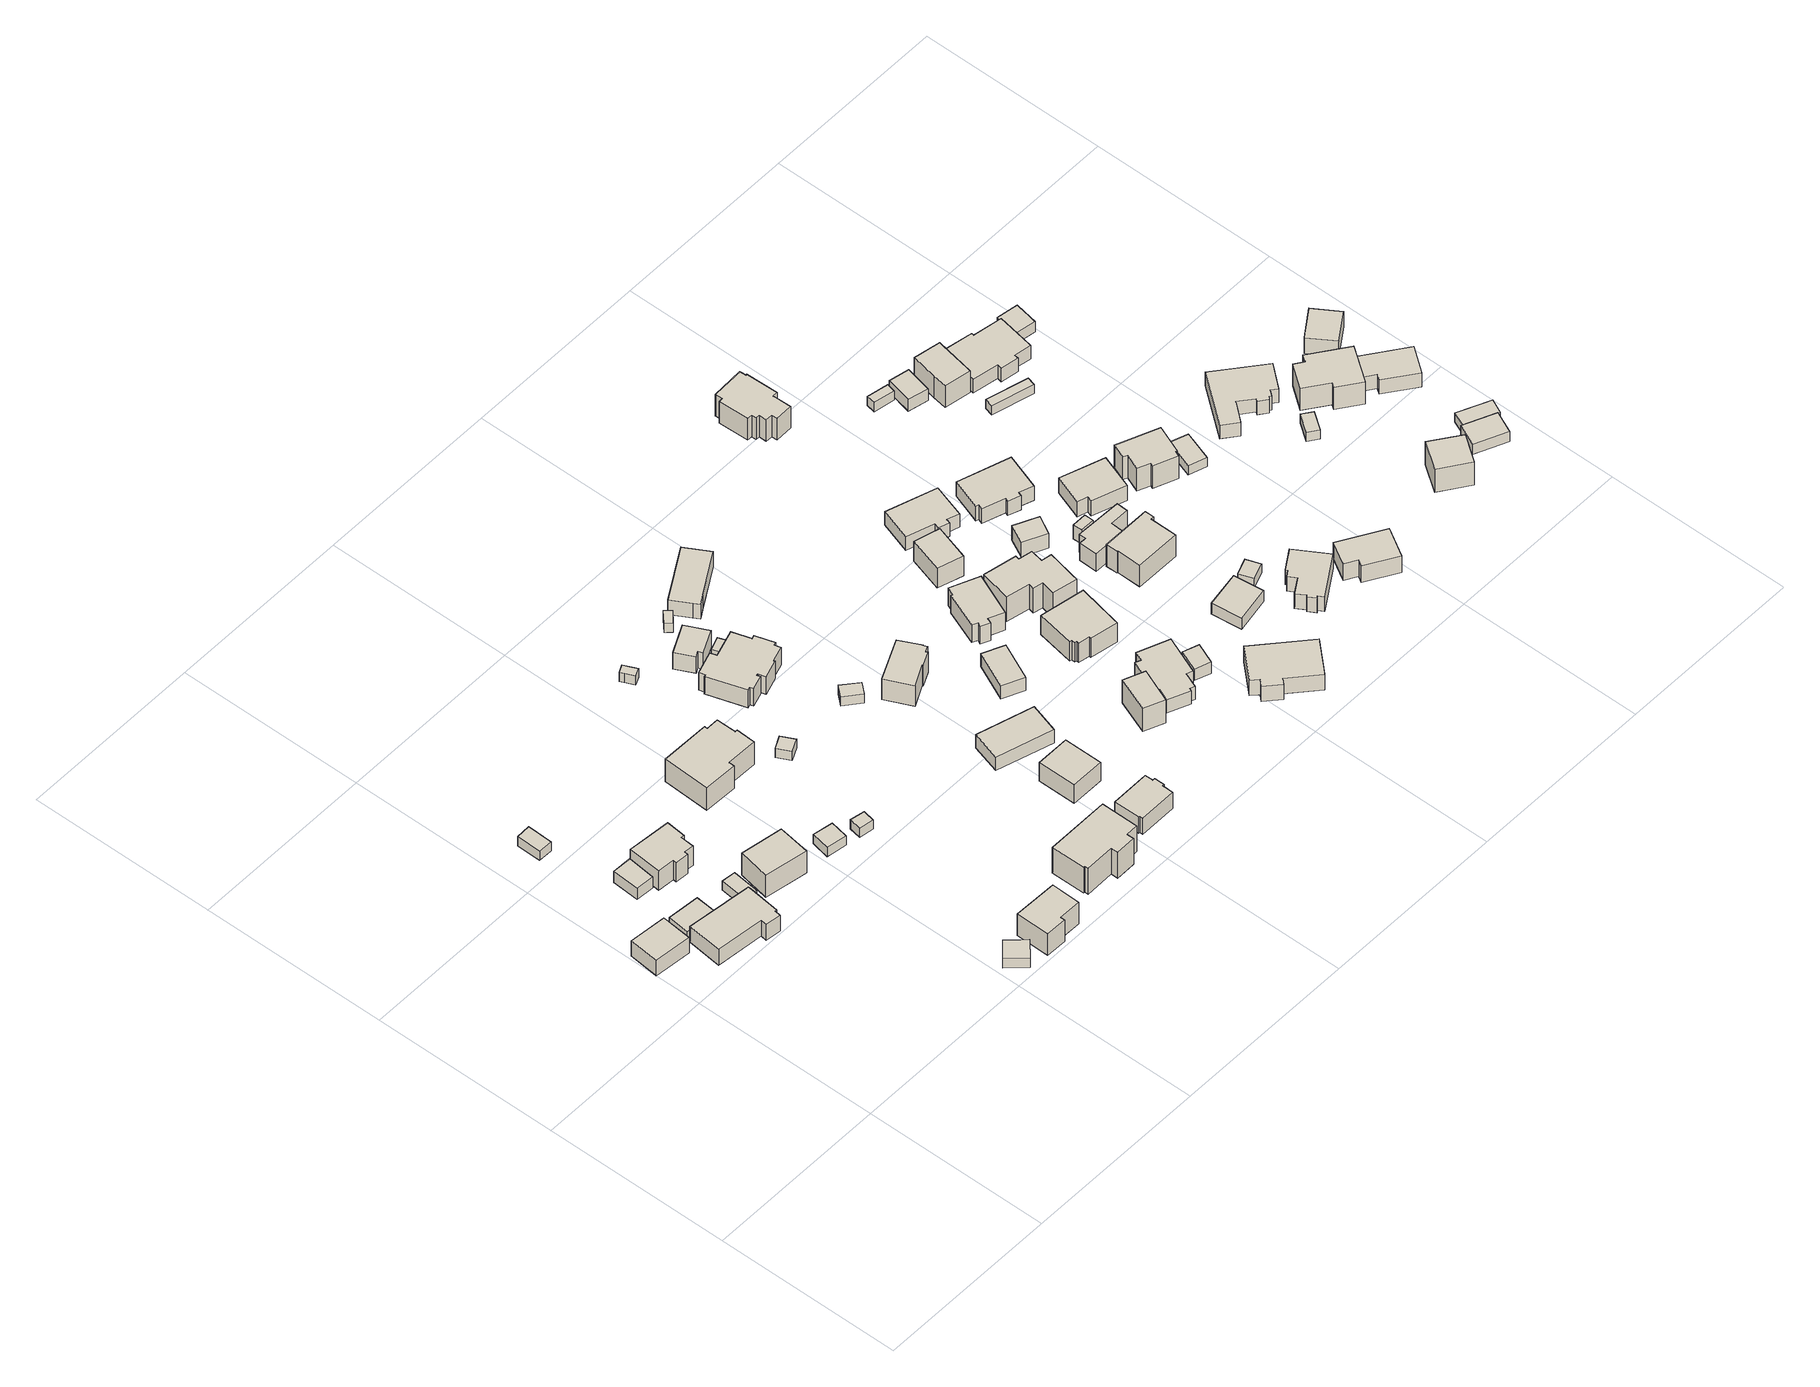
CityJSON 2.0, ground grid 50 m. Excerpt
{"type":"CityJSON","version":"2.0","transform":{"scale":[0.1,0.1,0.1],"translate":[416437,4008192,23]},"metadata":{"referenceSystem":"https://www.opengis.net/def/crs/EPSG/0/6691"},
"CityObjects":{
"building1":{"type":"Building","attributes":{"class":"3001","measuredHeight":5.7,"BuildingLandSlideRiskAttribute.description":"2","BuildingLandSlideRiskAttribute.areaType":"1","BuildingIDAttribute.prefecture":"08","BuildingIDAttribute.city":"08220"},"geometry":[{"type":"Solid","lod":"1","boundaries":[[[[0,1,2,3]],[[2,4,5,3]],[[1,6,4,2]],[[0,7,6,1]],[[3,5,7,0]],[[4,6,7,5]]]]}]},
"building2":{"type":"Building","attributes":{"class":"3003","BuildingLandSlideRiskAttribute.description":"2","BuildingLandSlideRiskAttribute.areaType":"1","BuildingIDAttribute.prefecture":"08","BuildingIDAttribute.city":"08220"},"geometry":[{"type":"Solid","lod":"1","boundaries":[[[[8,9,10,11]],[[10,12,13,11]],[[9,14,12,10]],[[8,15,14,9]],[[11,13,15,8]],[[12,14,15,13]]]]}]},
"building3":{"type":"Building","attributes":{"class":"3001","measuredHeight":8,"BuildingLandSlideRiskAttribute.description":"2","BuildingLandSlideRiskAttribute.areaType":"1","BuildingIDAttribute.prefecture":"08","BuildingIDAttribute.city":"08220"},"geometry":[{"type":"Solid","lod":"1","boundaries":[[[[16,17,18,19,20,21,22,23,24,25]],[[24,26,27,25]],[[23,28,26,24]],[[22,29,28,23]],[[21,30,29,22]],[[20,31,30,21]],[[19,32,31,20]],[[18,33,32,19]],[[17,34,33,18]],[[16,35,34,17]],[[25,27,35,16]],[[26,28,29,30,31,32,33,34,35,27]]]]}]},
"building4":{"type":"Building","attributes":{"class":"3001","measuredHeight":3.7,"BuildingLandSlideRiskAttribute.description":"2","BuildingLandSlideRiskAttribute.areaType":"1","BuildingIDAttribute.prefecture":"08","BuildingIDAttribute.city":"08220"},"geometry":[{"type":"Solid","lod":"1","boundaries":[[[[36,37,38,39]],[[38,40,41,39]],[[37,42,40,38]],[[36,43,42,37]],[[39,41,43,36]],[[40,42,43,41]]]]}]},
"building5":{"type":"Building","attributes":{"class":"3001","BuildingLandSlideRiskAttribute.description":"2","BuildingLandSlideRiskAttribute.areaType":"1","BuildingIDAttribute.prefecture":"08","BuildingIDAttribute.city":"08220"},"geometry":[{"type":"Solid","lod":"1","boundaries":[[[[44,45,46,47]],[[46,48,49,47]],[[45,50,48,46]],[[44,51,50,45]],[[47,49,51,44]],[[48,50,51,49]]]]}]},
"building6":{"type":"Building","attributes":{"class":"3003","BuildingLandSlideRiskAttribute.description":"2","BuildingLandSlideRiskAttribute.areaType":"1","BuildingIDAttribute.prefecture":"08","BuildingIDAttribute.city":"08220"},"geometry":[{"type":"Solid","lod":"1","boundaries":[[[[52,53,54,55,56,57]],[[56,58,59,57]],[[55,60,58,56]],[[54,61,60,55]],[[53,62,61,54]],[[52,63,62,53]],[[57,59,63,52]],[[58,60,61,62,63,59]]]]}]},
"building7":{"type":"Building","attributes":{"class":"3001","measuredHeight":7.3,"BuildingLandSlideRiskAttribute.description":"2","BuildingLandSlideRiskAttribute.areaType":"1","BuildingIDAttribute.prefecture":"08","BuildingIDAttribute.city":"08220"},"geometry":[{"type":"Solid","lod":"1","boundaries":[[[[64,65,66,67,68,69,70,71,72,73]],[[72,74,75,73]],[[71,76,74,72]],[[70,77,76,71]],[[69,78,77,70]],[[68,79,78,69]],[[67,80,79,68]],[[66,81,80,67]],[[65,82,81,66]],[[64,83,82,65]],[[73,75,83,64]],[[74,76,77,78,79,80,81,82,83,75]]]]}]},
"building8":{"type":"Building","attributes":{"class":"3001","measuredHeight":3.3,"BuildingLandSlideRiskAttribute.description":"2","BuildingLandSlideRiskAttribute.areaType":"1","BuildingIDAttribute.prefecture":"08","BuildingIDAttribute.city":"08220"},"geometry":[{"type":"Solid","lod":"1","boundaries":[[[[84,85,86,87]],[[86,88,89,87]],[[85,90,88,86]],[[84,91,90,85]],[[87,89,91,84]],[[88,90,91,89]]]]}]},
"building9":{"type":"Building","attributes":{"class":"3001","measuredHeight":8.1,"BuildingLandSlideRiskAttribute.description":"2","BuildingLandSlideRiskAttribute.areaType":"1","BuildingIDAttribute.prefecture":"08","BuildingIDAttribute.city":"08220"},"geometry":[{"type":"Solid","lod":"1","boundaries":[[[[92,93,94,95]],[[94,96,97,95]],[[93,98,96,94]],[[92,99,98,93]],[[95,97,99,92]],[[96,98,99,97]]]]}]},
"building10":{"type":"Building","attributes":{"class":"3001","measuredHeight":8,"BuildingLandSlideRiskAttribute.description":"2","BuildingLandSlideRiskAttribute.areaType":"1","BuildingIDAttribute.prefecture":"08","BuildingIDAttribute.city":"08220"},"geometry":[{"type":"Solid","lod":"1","boundaries":[[[[100,101,102,103,104,105]],[[104,106,107,105]],[[103,108,106,104]],[[102,109,108,103]],[[101,110,109,102]],[[100,111,110,101]],[[105,107,111,100]],[[106,108,109,110,111,107]]]]}]},
"building11":{"type":"Building","attributes":{"class":"3003","BuildingLandSlideRiskAttribute.description":"2","BuildingLandSlideRiskAttribute.areaType":"1","BuildingIDAttribute.prefecture":"08","BuildingIDAttribute.city":"08220"},"geometry":[{"type":"Solid","lod":"1","boundaries":[[[[112,113,114,115]],[[114,116,117,115]],[[113,118,116,114]],[[112,119,118,113]],[[115,117,119,112]],[[116,118,119,117]]]]}]},
"building12":{"type":"Building","attributes":{"class":"3001","BuildingLandSlideRiskAttribute.description":"2","BuildingLandSlideRiskAttribute.areaType":"1","BuildingIDAttribute.prefecture":"08","BuildingIDAttribute.city":"08220"},"geometry":[{"type":"Solid","lod":"1","boundaries":[[[[120,121,122,123]],[[122,124,125,123]],[[121,126,124,122]],[[120,127,126,121]],[[123,125,127,120]],[[124,126,127,125]]]]}]},
"building13":{"type":"Building","attributes":{"class":"3001","measuredHeight":8.7,"BuildingLandSlideRiskAttribute.description":"2","BuildingLandSlideRiskAttribute.areaType":"1","BuildingIDAttribute.prefecture":"08","BuildingIDAttribute.city":"08220"},"geometry":[{"type":"Solid","lod":"1","boundaries":[[[[128,129,130,131,132,133,134,135,136,137]],[[136,138,139,137]],[[135,140,138,136]],[[134,141,140,135]],[[133,142,141,134]],[[132,143,142,133]],[[131,144,143,132]],[[130,145,144,131]],[[129,146,145,130]],[[128,147,146,129]],[[137,139,147,128]],[[138,140,141,142,143,144,145,146,147,139]]]]}]},
"building14":{"type":"Building","attributes":{"class":"3001","measuredHeight":10,"BuildingLandSlideRiskAttribute.description":"2","BuildingLandSlideRiskAttribute.areaType":"1","BuildingIDAttribute.prefecture":"08","BuildingIDAttribute.city":"08220"},"geometry":[{"type":"Solid","lod":"1","boundaries":[[[[148,149,150,151,152,153,154,155,156,157]],[[156,158,159,157]],[[155,160,158,156]],[[154,161,160,155]],[[153,162,161,154]],[[152,163,162,153]],[[151,164,163,152]],[[150,165,164,151]],[[149,166,165,150]],[[148,167,166,149]],[[157,159,167,148]],[[158,160,161,162,163,164,165,166,167,159]]]]}]},
"building15":{"type":"Building","attributes":{"class":"3001","BuildingLandSlideRiskAttribute.description":"2","BuildingLandSlideRiskAttribute.areaType":"1","BuildingIDAttribute.prefecture":"08","BuildingIDAttribute.city":"08220"},"geometry":[{"type":"Solid","lod":"1","boundaries":[[[[168,169,170,171]],[[170,172,173,171]],[[169,174,172,170]],[[168,175,174,169]],[[171,173,175,168]],[[172,174,175,173]]]]}]},
"building16":{"type":"Building","attributes":{"class":"3001","BuildingLandSlideRiskAttribute.description":"2","BuildingLandSlideRiskAttribute.areaType":"1","BuildingIDAttribute.prefecture":"08","BuildingIDAttribute.city":"08220"},"geometry":[{"type":"Solid","lod":"1","boundaries":[[[[176,177,178,179,180,181]],[[180,182,183,181]],[[179,184,182,180]],[[178,185,184,179]],[[177,186,185,178]],[[176,187,186,177]],[[181,183,187,176]],[[182,184,185,186,187,183]]]]}]},
"building17":{"type":"Building","attributes":{"class":"3001","measuredHeight":8.6,"BuildingLandSlideRiskAttribute.description":"2","BuildingLandSlideRiskAttribute.areaType":"1","BuildingIDAttribute.prefecture":"08","BuildingIDAttribute.city":"08220"},"geometry":[{"type":"Solid","lod":"1","boundaries":[[[[188,189,190,191,192,193,194,195,196,197,198,199,200,201,202,203,204,205,206,207]],[[206,208,209,207]],[[205,210,208,206]],[[204,211,210,205]],[[203,212,211,204]],[[202,213,212,203]],[[201,214,213,202]],[[200,215,214,201]],[[199,216,215,200]],[[198,217,216,199]],[[197,218,217,198]],[[196,219,218,197]],[[195,220,219,196]],[[194,221,220,195]],[[193,222,221,194]],[[192,223,222,193]],[[191,224,223,192]],[[190,225,224,191]],[[189,226,225,190]],[[188,227,226,189]],[[207,209,227,188]],[[208,210,211,212,213,214,215,216,217,218,219,220,221,222,223,224,225,226,227,209]]]]}]},
"building18":{"type":"Building","attributes":{"class":"3001","measuredHeight":6.2,"BuildingLandSlideRiskAttribute.description":"2","BuildingLandSlideRiskAttribute.areaType":"1","BuildingIDAttribute.prefecture":"08","BuildingIDAttribute.city":"08220"},"geometry":[{"type":"Solid","lod":"1","boundaries":[[[[228,229,230,231,232,233]],[[232,234,235,233]],[[231,236,234,232]],[[230,237,236,231]],[[229,238,237,230]],[[228,239,238,229]],[[233,235,239,228]],[[234,236,237,238,239,235]]]]}]},
"building19":{"type":"Building","attributes":{"class":"3001","measuredHeight":6.3,"BuildingLandSlideRiskAttribute.description":"2","BuildingLandSlideRiskAttribute.areaType":"1","BuildingIDAttribute.prefecture":"08","BuildingIDAttribute.city":"08220"},"geometry":[{"type":"Solid","lod":"1","boundaries":[[[[240,241,242,243,244,245,246,247,248,249]],[[248,250,251,249]],[[247,252,250,248]],[[246,253,252,247]],[[245,254,253,246]],[[244,255,254,245]],[[243,256,255,244]],[[242,257,256,243]],[[241,258,257,242]],[[240,259,258,241]],[[249,251,259,240]],[[250,252,253,254,255,256,257,258,259,251]]]]}]},
"building20":{"type":"Building","attributes":{"class":"3001","measuredHeight":8.4,"BuildingLandSlideRiskAttribute.description":"2","BuildingLandSlideRiskAttribute.areaType":"1","BuildingIDAttribute.prefecture":"08","BuildingIDAttribute.city":"08220"},"geometry":[{"type":"Solid","lod":"1","boundaries":[[[[260,261,262,263]],[[262,264,265,263]],[[261,266,264,262]],[[260,267,266,261]],[[263,265,267,260]],[[264,266,267,265]]]]}]},
"building21":{"type":"Building","attributes":{"class":"3001","measuredHeight":3.4,"BuildingLandSlideRiskAttribute.description":"2","BuildingLandSlideRiskAttribute.areaType":"1","BuildingIDAttribute.prefecture":"08","BuildingIDAttribute.city":"08220"},"geometry":[{"type":"Solid","lod":"1","boundaries":[[[[268,269,270,271]],[[270,272,273,271]],[[269,274,272,270]],[[268,275,274,269]],[[271,273,275,268]],[[272,274,275,273]]]]}]},
"building22":{"type":"Building","attributes":{"class":"3001","BuildingLandSlideRiskAttribute.description":"2","BuildingLandSlideRiskAttribute.areaType":"1","BuildingIDAttribute.prefecture":"08","BuildingIDAttribute.city":"08220"},"geometry":[{"type":"Solid","lod":"1","boundaries":[[[[276,277,278,279]],[[278,280,281,279]],[[277,282,280,278]],[[276,283,282,277]],[[279,281,283,276]],[[280,282,283,281]]]]}]},
"building23":{"type":"Building","attributes":{"class":"3001","BuildingLandSlideRiskAttribute.description":"2","BuildingLandSlideRiskAttribute.areaType":"1","BuildingIDAttribute.prefecture":"08","BuildingIDAttribute.city":"08220"},"geometry":[{"type":"Solid","lod":"1","boundaries":[[[[284,285,286,287]],[[286,288,289,287]],[[285,290,288,286]],[[284,291,290,285]],[[287,289,291,284]],[[288,290,291,289]]]]}]},
"building24":{"type":"Building","attributes":{"class":"3001","measuredHeight":4.8,"BuildingLandSlideRiskAttribute.description":"2","BuildingLandSlideRiskAttribute.areaType":"1","BuildingIDAttribute.prefecture":"08","BuildingIDAttribute.city":"08220"},"geometry":[{"type":"Solid","lod":"1","boundaries":[[[[292,293,294,295]],[[294,296,297,295]],[[293,298,296,294]],[[292,299,298,293]],[[295,297,299,292]],[[296,298,299,297]]]]}]},
"building25":{"type":"Building","attributes":{"class":"3001","measuredHeight":7.5,"BuildingLandSlideRiskAttribute.description":"2","BuildingLandSlideRiskAttribute.areaType":"1","BuildingIDAttribute.prefecture":"08","BuildingIDAttribute.city":"08220"},"geometry":[{"type":"Solid","lod":"1","boundaries":[[[[300,301,302,303,304,305,306,307,308,309]],[[308,310,311,309]],[[307,312,310,308]],[[306,313,312,307]],[[305,314,313,306]],[[304,315,314,305]],[[303,316,315,304]],[[302,317,316,303]],[[301,318,317,302]],[[300,319,318,301]],[[309,311,319,300]],[[310,312,313,314,315,316,317,318,319,311]]]]}]},
"building26":{"type":"Building","attributes":{"class":"3001","measuredHeight":5.4,"BuildingLandSlideRiskAttribute.description":"2","BuildingLandSlideRiskAttribute.areaType":"1","BuildingIDAttribute.prefecture":"08","BuildingIDAttribute.city":"08220"},"geometry":[{"type":"Solid","lod":"1","boundaries":[[[[320,321,322,323,324,325]],[[324,326,327,325]],[[323,328,326,324]],[[322,329,328,323]],[[321,330,329,322]],[[320,331,330,321]],[[325,327,331,320]],[[326,328,329,330,331,327]]]]}]},
"building27":{"type":"Building","attributes":{"class":"3001","measuredHeight":4.5,"BuildingLandSlideRiskAttribute.description":"2","BuildingLandSlideRiskAttribute.areaType":"1","BuildingIDAttribute.prefecture":"08","BuildingIDAttribute.city":"08220"},"geometry":[{"type":"Solid","lod":"1","boundaries":[[[[332,333,334,335]],[[334,336,337,335]],[[333,338,336,334]],[[332,339,338,333]],[[335,337,339,332]],[[336,338,339,337]]]]}]},
"building28":{"type":"Building","attributes":{"class":"3001","measuredHeight":8.2,"BuildingLandSlideRiskAttribute.description":"2","BuildingLandSlideRiskAttribute.areaType":"1","BuildingIDAttribute.prefecture":"08","BuildingIDAttribute.city":"08220"},"geometry":[{"type":"Solid","lod":"1","boundaries":[[[[340,341,342,343]],[[342,344,345,343]],[[341,346,344,342]],[[340,347,346,341]],[[343,345,347,340]],[[344,346,347,345]]]]}]},
"building29":{"type":"Building","attributes":{"class":"3001","measuredHeight":6.3,"BuildingLandSlideRiskAttribute.description":"2","BuildingLandSlideRiskAttribute.areaType":"1","BuildingIDAttribute.prefecture":"08","BuildingIDAttribute.city":"08220"},"geometry":[{"type":"Solid","lod":"1","boundaries":[[[[348,349,350,351,352,353,354,355,356,357]],[[356,358,359,357]],[[355,360,358,356]],[[354,361,360,355]],[[353,362,361,354]],[[352,363,362,353]],[[351,364,363,352]],[[350,365,364,351]],[[349,366,365,350]],[[348,367,366,349]],[[357,359,367,348]],[[358,360,361,362,363,364,365,366,367,359]]]]}]},
"building30":{"type":"Building","attributes":{"class":"3001","measuredHeight":5.1,"BuildingLandSlideRiskAttribute.description":"2","BuildingLandSlideRiskAttribute.areaType":"1","BuildingIDAttribute.prefecture":"08","BuildingIDAttribute.city":"08220"},"geometry":[{"type":"Solid","lod":"1","boundaries":[[[[368,369,370,371,372,373,374,375,376,377,378,379]],[[378,380,381,379]],[[377,382,380,378]],[[376,383,382,377]],[[375,384,383,376]],[[374,385,384,375]],[[373,386,385,374]],[[372,387,386,373]],[[371,388,387,372]],[[370,389,388,371]],[[369,390,389,370]],[[368,391,390,369]],[[379,381,391,368]],[[380,382,383,384,385,386,387,388,389,390,391,381]]]]}]},
"building31":{"type":"Building","attributes":{"class":"3001","measuredHeight":7.6,"BuildingLandSlideRiskAttribute.description":"2","BuildingLandSlideRiskAttribute.areaType":"1","BuildingIDAttribute.prefecture":"08","BuildingIDAttribute.city":"08220"},"geometry":[{"type":"Solid","lod":"1","boundaries":[[[[392,393,394,395,396,397,398,399,400,401]],[[400,402,403,401]],[[399,404,402,400]],[[398,405,404,399]],[[397,406,405,398]],[[396,407,406,397]],[[395,408,407,396]],[[394,409,408,395]],[[393,410,409,394]],[[392,411,410,393]],[[401,403,411,392]],[[402,404,405,406,407,408,409,410,411,403]]]]}]},
"building32":{"type":"Building","attributes":{"class":"3001","measuredHeight":3.9,"BuildingLandSlideRiskAttribute.description":"2","BuildingLandSlideRiskAttribute.areaType":"1","BuildingIDAttribute.prefecture":"08","BuildingIDAttribute.city":"08220"},"geometry":[{"type":"Solid","lod":"1","boundaries":[[[[412,413,414,415]],[[414,416,417,415]],[[413,418,416,414]],[[412,419,418,413]],[[415,417,419,412]],[[416,418,419,417]]]]}]},
"building33":{"type":"Building","attributes":{"class":"3001","measuredHeight":7.3,"BuildingLandSlideRiskAttribute.description":"2","BuildingLandSlideRiskAttribute.areaType":"1","BuildingIDAttribute.prefecture":"08","BuildingIDAttribute.city":"08220"},"geometry":[{"type":"Solid","lod":"1","boundaries":[[[[420,421,422,423]],[[422,424,425,423]],[[421,426,424,422]],[[420,427,426,421]],[[423,425,427,420]],[[424,426,427,425]]]]}]},
"building34":{"type":"Building","attributes":{"class":"3001","measuredHeight":8.9,"BuildingLandSlideRiskAttribute.description":"2","BuildingLandSlideRiskAttribute.areaType":"1","BuildingIDAttribute.prefecture":"08","BuildingIDAttribute.city":"08220"},"geometry":[{"type":"Solid","lod":"1","boundaries":[[[[428,429,430,431,432,433,434,435,436,437,438,439]],[[438,440,441,439]],[[437,442,440,438]],[[436,443,442,437]],[[435,444,443,436]],[[434,445,444,435]],[[433,446,445,434]],[[432,447,446,433]],[[431,448,447,432]],[[430,449,448,431]],[[429,450,449,430]],[[428,451,450,429]],[[439,441,451,428]],[[440,442,443,444,445,446,447,448,449,450,451,441]]]]}]},
"building35":{"type":"Building","attributes":{"class":"3001","measuredHeight":6.3,"BuildingLandSlideRiskAttribute.description":"2","BuildingLandSlideRiskAttribute.areaType":"1","BuildingIDAttribute.prefecture":"08","BuildingIDAttribute.city":"08220"},"geometry":[{"type":"Solid","lod":"1","boundaries":[[[[452,453,454,455,456,457,458,459]],[[458,460,461,459]],[[457,462,460,458]],[[456,463,462,457]],[[455,464,463,456]],[[454,465,464,455]],[[453,466,465,454]],[[452,467,466,453]],[[459,461,467,452]],[[460,462,463,464,465,466,467,461]]]]}]},
"building36":{"type":"Building","attributes":{"class":"3001","measuredHeight":5.6,"BuildingLandSlideRiskAttribute.description":"2","BuildingLandSlideRiskAttribute.areaType":"1","BuildingIDAttribute.prefecture":"08","BuildingIDAttribute.city":"08220"},"geometry":[{"type":"Solid","lod":"1","boundaries":[[[[468,469,470,471,472,473,474,475]],[[474,476,477,475]],[[473,478,476,474]],[[472,479,478,473]],[[471,480,479,472]],[[470,481,480,471]],[[469,482,481,470]],[[468,483,482,469]],[[475,477,483,468]],[[476,478,479,480,481,482,483,477]]]]}]},
"building37":{"type":"Building","attributes":{"class":"3001","measuredHeight":6.9,"BuildingLandSlideRiskAttribute.description":"2","BuildingLandSlideRiskAttribute.areaType":"1","BuildingIDAttribute.prefecture":"08","BuildingIDAttribute.city":"08220"},"geometry":[{"type":"Solid","lod":"1","boundaries":[[[[484,485,486,487]],[[486,488,489,487]],[[485,490,488,486]],[[484,491,490,485]],[[487,489,491,484]],[[488,490,491,489]]]]}]},
"building38":{"type":"Building","attributes":{"class":"3001","measuredHeight":4.3,"BuildingLandSlideRiskAttribute.description":"2","BuildingLandSlideRiskAttribute.areaType":"1","BuildingIDAttribute.prefecture":"08","BuildingIDAttribute.city":"08220"},"geometry":[{"type":"Solid","lod":"1","boundaries":[[[[492,493,494,495]],[[494,496,497,495]],[[493,498,496,494]],[[492,499,498,493]],[[495,497,499,492]],[[496,498,499,497]]]]}]},
"building39":{"type":"Building","attributes":{"class":"3001","measuredHeight":8,"BuildingLandSlideRiskAttribute.description":"2","BuildingLandSlideRiskAttribute.areaType":"1","BuildingIDAttribute.prefecture":"08","BuildingIDAttribute.city":"08220"},"geometry":[{"type":"Solid","lod":"1","boundaries":[[[[500,501,502,503,504,505,506,507,508,509,510,511,512,513,514,515]],[[514,516,517,515]],[[513,518,516,514]],[[512,519,518,513]],[[511,520,519,512]],[[510,521,520,511]],[[509,522,521,510]],[[508,523,522,509]],[[507,524,523,508]],[[506,525,524,507]],[[505,526,525,506]],[[504,527,526,505]],[[503,528,527,504]],[[502,529,528,503]],[[501,530,529,502]],[[500,531,530,501]],[[515,517,531,500]],[[516,518,519,520,521,522,523,524,525,526,527,528,529,530,531,517]]]]}]},
"building40":{"type":"Building","attributes":{"class":"3001","measuredHeight":8.2,"BuildingLandSlideRiskAttribute.description":"2","BuildingLandSlideRiskAttribute.areaType":"1","BuildingIDAttribute.prefecture":"08","BuildingIDAttribute.city":"08220"},"geometry":[{"type":"Solid","lod":"1","boundaries":[[[[532,533,534,535,536,537,538,539]],[[538,540,541,539]],[[537,542,540,538]],[[536,543,542,537]],[[535,544,543,536]],[[534,545,544,535]],[[533,546,545,534]],[[532,547,546,533]],[[539,541,547,532]],[[540,542,543,544,545,546,547,541]]]]}]},
"building41":{"type":"Building","attributes":{"class":"3001","measuredHeight":4.9,"BuildingLandSlideRiskAttribute.description":"2","BuildingLandSlideRiskAttribute.areaType":"1","BuildingIDAttribute.prefecture":"08","BuildingIDAttribute.city":"08220"},"geometry":[{"type":"Solid","lod":"1","boundaries":[[[[548,549,550,551]],[[550,552,553,551]],[[549,554,552,550]],[[548,555,554,549]],[[551,553,555,548]],[[552,554,555,553]]]]}]},
"building42":{"type":"Building","attributes":{"class":"3001","measuredHeight":6.7,"BuildingLandSlideRiskAttribute.description":"2","BuildingLandSlideRiskAttribute.areaType":"1","BuildingIDAttribute.prefecture":"08","BuildingIDAttribute.city":"08220"},"geometry":[{"type":"Solid","lod":"1","boundaries":[[[[556,557,558,559,560,561,562,563]],[[562,564,565,563]],[[561,566,564,562]],[[560,567,566,561]],[[559,568,567,560]],[[558,569,568,559]],[[557,570,569,558]],[[556,571,570,557]],[[563,565,571,556]],[[564,566,567,568,569,570,571,565]]]]}]},
"building43":{"type":"Building","attributes":{"class":"3001","measuredHeight":6,"BuildingLandSlideRiskAttribute.description":"2","BuildingLandSlideRiskAttribute.areaType":"1","BuildingIDAttribute.prefecture":"08","BuildingIDAttribute.city":"08220"},"geometry":[{"type":"Solid","lod":"1","boundaries":[[[[572,573,574,575,576,577,578,579,580,581]],[[580,582,583,581]],[[579,584,582,580]],[[578,585,584,579]],[[577,586,585,578]],[[576,587,586,577]],[[575,588,587,576]],[[574,589,588,575]],[[573,590,589,574]],[[572,591,590,573]],[[581,583,591,572]],[[582,584,585,586,587,588,589,590,591,583]]]]}]},
"building44":{"type":"Building","attributes":{"class":"3001","BuildingLandSlideRiskAttribute.description":"2","BuildingLandSlideRiskAttribute.areaType":"1","BuildingIDAttribute.prefecture":"08","BuildingIDAttribute.city":"08220"},"geometry":[{"type":"Solid","lod":"1","boundaries":[[[[592,593,594,595]],[[594,596,597,595]],[[593,598,596,594]],[[592,599,598,593]],[[595,597,599,592]],[[596,598,599,597]]]]}]},
"building45":{"type":"Building","attributes":{"class":"3001","measuredHeight":5.8,"BuildingLandSlideRiskAttribute.description":"2","BuildingLandSlideRiskAttribute.areaType":"1","BuildingIDAttribute.prefecture":"08","BuildingIDAttribute.city":"08220"},"geometry":[{"type":"Solid","lod":"1","boundaries":[[[[600,601,602,603,604,605,606,607,608,609,610,611]],[[610,612,613,611]],[[609,614,612,610]],[[608,615,614,609]],[[607,616,615,608]],[[606,617,616,607]],[[605,618,617,606]],[[604,619,618,605]],[[603,620,619,604]],[[602,621,620,603]],[[601,622,621,602]],[[600,623,622,601]],[[611,613,623,600]],[[612,614,615,616,617,618,619,620,621,622,623,613]]]]}]},
"building46":{"type":"Building","attributes":{"class":"3001","measuredHeight":5.9,"BuildingLandSlideRiskAttribute.description":"2","BuildingLandSlideRiskAttribute.areaType":"1","BuildingIDAttribute.prefecture":"08","BuildingIDAttribute.city":"08220"},"geometry":[{"type":"Solid","lod":"1","boundaries":[[[[624,625,626,627,628,629]],[[628,630,631,629]],[[627,632,630,628]],[[626,633,632,627]],[[625,634,633,626]],[[624,635,634,625]],[[629,631,635,624]],[[630,632,633,634,635,631]]]]}]},
"building47":{"type":"Building","attributes":{"class":"3003","BuildingLandSlideRiskAttribute.description":"2","BuildingLandSlideRiskAttribute.areaType":"1","BuildingIDAttribute.prefecture":"08","BuildingIDAttribute.city":"08220"},"geometry":[{"type":"Solid","lod":"1","boundaries":[[[[636,637,638,639]],[[638,640,641,639]],[[637,642,640,638]],[[636,643,642,637]],[[639,641,643,636]],[[640,642,643,641]]]]}]},
"building48":{"type":"Building","attributes":{"class":"3001","measuredHeight":4,"BuildingLandSlideRiskAttribute.description":"2","BuildingLandSlideRiskAttribute.areaType":"1","BuildingIDAttribute.prefecture":"08","BuildingIDAttribute.city":"08220"},"geometry":[{"type":"Solid","lod":"1","boundaries":[[[[644,645,646,647]],[[646,648,649,647]],[[645,650,648,646]],[[644,651,650,645]],[[647,649,651,644]],[[648,650,651,649]]]]}]},
"building49":{"type":"Building","attributes":{"class":"3001","measuredHeight":8.9,"BuildingLandSlideRiskAttribute.description":"2","BuildingLandSlideRiskAttribute.areaType":"1","BuildingIDAttribute.prefecture":"08","BuildingIDAttribute.city":"08220"},"geometry":[{"type":"Solid","lod":"1","boundaries":[[[[652,653,654,655,656,657]],[[656,658,659,657]],[[655,660,658,656]],[[654,661,660,655]],[[653,662,661,654]],[[652,663,662,653]],[[657,659,663,652]],[[658,660,661,662,663,659]]]]}]},
"building50":{"type":"Building","attributes":{"class":"3001","measuredHeight":8.6,"BuildingLandSlideRiskAttribute.description":"2","BuildingLandSlideRiskAttribute.areaType":"1","BuildingIDAttribute.prefecture":"08","BuildingIDAttribute.city":"08220"},"geometry":[{"type":"Solid","lod":"1","boundaries":[[[[664,665,666,667,668,669,670,671,672,673]],[[672,674,675,673]],[[671,676,674,672]],[[670,677,676,671]],[[669,678,677,670]],[[668,679,678,669]],[[667,680,679,668]],[[666,681,680,667]],[[665,682,681,666]],[[664,683,682,665]],[[673,675,683,664]],[[674,676,677,678,679,680,681,682,683,675]]]]}]},
"building51":{"type":"Building","attributes":{"class":"3001","measuredHeight":7.8,"BuildingLandSlideRiskAttribute.description":"2","BuildingLandSlideRiskAttribute.areaType":"1","BuildingIDAttribute.prefecture":"08","BuildingIDAttribute.city":"08220"},"geometry":[{"type":"Solid","lod":"1","boundaries":[[[[684,685,686,687,688,689]],[[688,690,691,689]],[[687,692,690,688]],[[686,693,692,687]],[[685,694,693,686]],[[684,695,694,685]],[[689,691,695,684]],[[690,692,693,694,695,691]]]]}]},
"building52":{"type":"Building","attributes":{"class":"3003","BuildingLandSlideRiskAttribute.description":"2","BuildingLandSlideRiskAttribute.areaType":"1","BuildingIDAttribute.prefecture":"08","BuildingIDAttribute.city":"08220"},"geometry":[{"type":"Solid","lod":"1","boundaries":[[[[696,697,698,699]],[[698,700,701,699]],[[697,702,700,698]],[[696,703,702,697]],[[699,701,703,696]],[[700,702,703,701]]]]}]},
"building53":{"type":"Building","attributes":{"class":"3003","BuildingLandSlideRiskAttribute.description":"2","BuildingLandSlideRiskAttribute.areaType":"1","BuildingIDAttribute.prefecture":"08","BuildingIDAttribute.city":"08220"},"geometry":[{"type":"Solid","lod":"1","boundaries":[[[[704,705,706,707]],[[706,708,709,707]],[[705,710,708,706]],[[704,711,710,705]],[[707,709,711,704]],[[708,710,711,709]]]]}]},
"building54":{"type":"Building","attributes":{"class":"3001","measuredHeight":5.4,"BuildingLandSlideRiskAttribute.description":"2","BuildingLandSlideRiskAttribute.areaType":"1","BuildingIDAttribute.prefecture":"08","BuildingIDAttribute.city":"08220"},"geometry":[{"type":"Solid","lod":"1","boundaries":[[[[712,713,714,715,716,717,718,719,720,721,722,723]],[[722,724,725,723]],[[721,726,724,722]],[[720,727,726,721]],[[719,728,727,720]],[[718,729,728,719]],[[717,730,729,718]],[[716,731,730,717]],[[715,732,731,716]],[[714,733,732,715]],[[713,734,733,714]],[[712,735,734,713]],[[723,725,735,712]],[[724,726,727,728,729,730,731,732,733,734,735,725]]]]}]},
"building55":{"type":"Building","attributes":{"class":"3001","measuredHeight":4,"BuildingLandSlideRiskAttribute.description":"2","BuildingLandSlideRiskAttribute.areaType":"1","BuildingIDAttribute.prefecture":"08","BuildingIDAttribute.city":"08220"},"geometry":[{"type":"Solid","lod":"1","boundaries":[[[[736,737,738,739,740,741]],[[740,742,743,741]],[[739,744,742,740]],[[738,745,744,739]],[[737,746,745,738]],[[736,747,746,737]],[[741,743,747,736]],[[742,744,745,746,747,743]]]]}]},
"building56":{"type":"Building","attributes":{"class":"3001","BuildingLandSlideRiskAttribute.description":"2","BuildingLandSlideRiskAttribute.areaType":"1","BuildingIDAttribute.prefecture":"08","BuildingIDAttribute.city":"08220"},"geometry":[{"type":"Solid","lod":"1","boundaries":[[[[748,749,750,751]],[[750,752,753,751]],[[749,754,752,750]],[[748,755,754,749]],[[751,753,755,748]],[[752,754,755,753]]]]}]},
"building57":{"type":"Building","attributes":{"class":"3001","measuredHeight":8.4,"BuildingLandSlideRiskAttribute.description":"2","BuildingLandSlideRiskAttribute.areaType":"1","BuildingIDAttribute.prefecture":"08","BuildingIDAttribute.city":"08220"},"geometry":[{"type":"Solid","lod":"1","boundaries":[[[[756,757,758,759]],[[758,760,761,759]],[[757,762,760,758]],[[756,763,762,757]],[[759,761,763,756]],[[760,762,763,761]]]]}]},
"building58":{"type":"Building","attributes":{"class":"3001","measuredHeight":5.4,"BuildingLandSlideRiskAttribute.description":"2","BuildingLandSlideRiskAttribute.areaType":"1","BuildingIDAttribute.prefecture":"08","BuildingIDAttribute.city":"08220"},"geometry":[{"type":"Solid","lod":"1","boundaries":[[[[764,765,766,767,768,769,770,771,772,773,774,775]],[[774,776,777,775]],[[773,778,776,774]],[[772,779,778,773]],[[771,780,779,772]],[[770,781,780,771]],[[769,782,781,770]],[[768,783,782,769]],[[767,784,783,768]],[[766,785,784,767]],[[765,786,785,766]],[[764,787,786,765]],[[775,777,787,764]],[[776,778,779,780,781,782,783,784,785,786,787,777]]]]}]},
"building59":{"type":"Building","attributes":{"class":"3001","measuredHeight":8.7,"BuildingLandSlideRiskAttribute.description":"2","BuildingLandSlideRiskAttribute.areaType":"1","BuildingIDAttribute.prefecture":"08","BuildingIDAttribute.city":"08220"},"geometry":[{"type":"Solid","lod":"1","boundaries":[[[[788,789,790,791,792,793,794,795]],[[794,796,797,795]],[[793,798,796,794]],[[792,799,798,793]],[[791,800,799,792]],[[790,801,800,791]],[[789,802,801,790]],[[788,803,802,789]],[[795,797,803,788]],[[796,798,799,800,801,802,803,797]]]]}]},
"building60":{"type":"Building","attributes":{"class":"3001","measuredHeight":3.5,"BuildingLandSlideRiskAttribute.description":"2","BuildingLandSlideRiskAttribute.areaType":"1","BuildingIDAttribute.prefecture":"08","BuildingIDAttribute.city":"08220"},"geometry":[{"type":"Solid","lod":"1","boundaries":[[[[804,805,806,807]],[[806,808,809,807]],[[805,810,808,806]],[[804,811,810,805]],[[807,809,811,804]],[[808,810,811,809]]]]}]},
"building61":{"type":"Building","attributes":{"class":"3003","BuildingLandSlideRiskAttribute.description":"2","BuildingLandSlideRiskAttribute.areaType":"1","BuildingIDAttribute.prefecture":"08","BuildingIDAttribute.city":"08220"},"geometry":[{"type":"Solid","lod":"1","boundaries":[[[[812,813,814,815]],[[814,816,817,815]],[[813,818,816,814]],[[812,819,818,813]],[[815,817,819,812]],[[816,818,819,817]]]]}]},
"building62":{"type":"Building","attributes":{"class":"3001","measuredHeight":5.3,"BuildingLandSlideRiskAttribute.description":"2","BuildingLandSlideRiskAttribute.areaType":"1","BuildingIDAttribute.prefecture":"08","BuildingIDAttribute.city":"08220"},"geometry":[{"type":"Solid","lod":"1","boundaries":[[[[820,821,822,823,824,825]],[[824,826,827,825]],[[823,828,826,824]],[[822,829,828,823]],[[821,830,829,822]],[[820,831,830,821]],[[825,827,831,820]],[[826,828,829,830,831,827]]]]}]},
"building63":{"type":"Building","attributes":{"class":"3001","measuredHeight":5.8,"BuildingLandSlideRiskAttribute.description":"2","BuildingLandSlideRiskAttribute.areaType":"1","BuildingIDAttribute.prefecture":"08","BuildingIDAttribute.city":"08220"},"geometry":[{"type":"Solid","lod":"1","boundaries":[[[[832,833,834,835]],[[834,836,837,835]],[[833,838,836,834]],[[832,839,838,833]],[[835,837,839,832]],[[836,838,839,837]]]]}]}
},
"vertices":[
[99,614,5],[0,624,5],[8,705,5],[107,695,5],[8,705,55],[107,695,55],[0,624,55],[99,614,55],
[206,629,9],[120,638,9],[126,696,9],[211,688,9],[126,696,39],[211,688,39],[120,638,39],[206,629,39],
[295,611,8],[294,604,8],[284,519,8],[279,519,8],[277,503,8],[236,508,8],[238,525,8],[111,539,8],[122,632,8],[277,613,8],[122,632,60],[277,613,60],[111,539,60],[238,525,60],[236,508,60],[277,503,60],[279,519,60],[284,519,60],[294,604,60],[295,611,60],
[188,797,11],[139,801,11],[144,874,11],[196,871,11],[144,874,47],[196,871,47],[139,801,47],[188,797,47],
[91,1044,4],[92,1109,4],[131,1110,4],[129,1043,4],[131,1110,34],[129,1043,34],[92,1109,34],[91,1044,34],
[313,602,10],[294,604,10],[295,611,10],[277,613,10],[284,678,10],[321,674,10],[284,678,40],[321,674,40],[277,613,40],[295,611,40],[294,604,40],[313,602,40],
[308,810,11],[300,811,11],[297,774,11],[272,777,11],[271,767,11],[235,770,11],[236,779,11],[191,783,11],[199,873,11],[313,862,11],[199,873,74],[313,862,74],[191,783,74],[236,779,74],[235,770,74],[271,767,74],[272,777,74],[297,774,74],[300,811,74],[308,810,74],
[550,10,16],[510,55,16],[552,92,16],[592,47,16],[552,92,47],[592,47,47],[510,55,47],[550,10,47],
[446,572,8],[332,592,8],[347,676,8],[459,657,8],[347,676,80],[459,657,80],[332,592,80],[446,572,80],
[716,12,20],[656,13,20],[656,1,20],[600,2,20],[601,92,20],[718,89,20],[601,92,91],[718,89,91],[600,2,91],[656,1,91],[656,13,91],[716,12,91],
[564,558,10],[510,568,10],[520,617,10],[573,607,10],[520,617,40],[573,607,40],[510,568,40],[564,558,40],
[636,542,14],[598,549,14],[604,581,14],[642,574,14],[604,581,44],[642,574,44],[598,549,44],[636,542,44],
[570,969,18],[603,969,18],[603,916,18],[609,916,18],[607,864,18],[525,866,18],[524,851,18],[435,854,18],[440,979,18],[570,977,18],[440,979,92],[570,977,92],[435,854,92],[524,851,92],[525,866,92],[607,864,92],[609,916,92],[603,916,92],[603,969,92],[570,969,92],
[926,53,24],[926,34,24],[872,33,24],[872,52,24],[793,51,24],[793,61,24],[789,61,24],[789,152,24],[959,153,24],[959,53,24],[959,153,109],[959,53,109],[789,152,109],[789,61,109],[793,61,109],[793,51,109],[872,52,109],[872,33,109],[926,34,109],[926,53,109],
[667,805,23],[649,840,23],[683,857,23],[701,822,23],[683,857,53],[701,822,53],[649,840,53],[667,805,53],
[625,1217,33],[604,1207,33],[593,1231,33],[588,1242,33],[609,1252,33],[618,1231,33],[609,1252,63],[618,1231,63],[588,1242,63],[593,1231,63],[604,1207,63],[625,1217,63],
[840,1067,42],[856,1017,42],[848,1015,42],[853,998,42],[813,985,42],[814,982,42],[765,966,42],[759,986,42],[755,985,42],[758,976,42],[721,964,42],[718,973,42],[709,970,42],[677,1070,42],[682,1071,42],[677,1087,42],[737,1107,42],[743,1090,42],[815,1113,42],[831,1064,42],[815,1113,100],[831,1064,100],[743,1090,100],[737,1107,100],[677,1087,100],[682,1071,100],[677,1070,100],[709,970,100],[718,973,100],[721,964,100],[758,976,100],[755,985,100],[759,986,100],[765,966,100],[814,982,100],[813,985,100],[853,998,100],[848,1015,100],[856,1017,100],[840,1067,100],
[729,1118,44],[724,1130,44],[710,1123,44],[686,1170,44],[762,1208,44],[791,1149,44],[762,1208,98],[791,1149,98],[686,1170,98],[710,1123,98],[724,1130,98],[729,1118,98],
[1112,133,26],[1112,106,26],[1107,106,26],[1107,76,26],[1005,75,26],[1005,84,26],[1002,84,26],[1001,154,26],[1105,155,26],[1106,133,26],[1105,155,79],[1106,133,79],[1001,154,79],[1002,84,79],[1005,84,79],[1005,75,79],[1107,76,79],[1107,106,79],[1112,106,79],[1112,133,79],
[977,251,24],[977,353,24],[1066,353,24],[1066,251,24],[1066,353,85],[1066,251,85],[977,353,85],[977,251,85],
[768,1102,48],[761,1123,48],[796,1136,48],[804,1115,48],[796,1136,80],[804,1115,80],[761,1123,80],[768,1102,80],
[889,787,39],[849,821,39],[872,848,39],[912,814,39],[872,848,69],[912,814,69],[849,821,69],[889,787,69],
[764,1237,51],[751,1251,51],[779,1278,51],[792,1262,51],[779,1278,81],[792,1262,81],[751,1251,81],[764,1237,81],
[1081,400,28],[935,443,28],[957,521,28],[1104,478,28],[957,521,72],[1104,478,72],[935,443,72],[1081,400,72],
[1061,764,35],[1065,755,35],[1050,748,35],[1053,743,35],[1016,725,35],[1015,727,35],[958,699,35],[925,768,35],[1034,820,35],[1062,765,35],[1034,820,102],[1062,765,102],[925,768,102],[958,699,102],[1015,727,102],[1016,725,102],[1053,743,102],[1050,748,102],[1065,755,102],[1061,764,102],
[853,1228,57],[829,1213,57],[820,1228,57],[792,1276,57],[929,1357,57],[966,1294,57],[929,1357,106],[966,1294,106],[792,1276,106],[820,1228,106],[829,1213,106],[853,1228,106],
[1152,544,37],[1097,569,37],[1141,665,37],[1196,640,37],[1141,665,80],[1196,640,80],[1097,569,80],[1152,544,80],
[1282,248,36],[1229,269,36],[1264,359,36],[1318,337,36],[1264,359,112],[1318,337,112],[1229,269,112],[1282,248,112],
[1242,682,60],[1203,699,60],[1198,686,60],[1175,696,60],[1180,707,60],[1166,714,60],[1202,806,60],[1206,804,60],[1215,825,60],[1289,793,60],[1215,825,118],[1289,793,118],[1206,804,118],[1202,806,118],[1166,714,118],[1180,707,118],[1175,696,118],[1198,686,118],[1203,699,118],[1242,682,118],
[1405,275,41],[1389,281,41],[1373,241,41],[1361,247,41],[1358,239,41],[1302,262,41],[1315,294,41],[1303,298,41],[1340,389,41],[1355,382,41],[1364,406,41],[1445,374,41],[1364,406,84],[1445,374,84],[1355,382,84],[1340,389,84],[1303,298,84],[1315,294,84],[1302,262,84],[1358,239,84],[1361,247,84],[1373,241,84],[1389,281,84],[1405,275,84],
[1389,482,43],[1315,496,43],[1316,501,43],[1287,506,43],[1288,513,43],[1282,514,43],[1283,523,43],[1277,524,43],[1295,624,43],[1413,602,43],[1295,624,106],[1413,602,106],[1277,524,106],[1283,523,106],[1282,514,106],[1288,513,106],[1287,506,106],[1316,501,106],[1315,496,106],[1389,482,106],
[1454,264,43],[1413,279,43],[1435,333,43],[1476,318,43],[1435,333,80],[1476,318,80],[1413,279,80],[1454,264,80],
[1289,844,82],[1223,864,82],[1250,956,82],[1317,937,82],[1250,956,147],[1317,937,147],[1223,864,147],[1289,844,147],
[1371,754,53],[1407,747,53],[1401,713,53],[1428,708,53],[1409,617,53],[1343,631,53],[1351,667,53],[1326,672,53],[1329,687,53],[1269,700,53],[1286,782,53],[1373,764,53],[1286,782,134],[1373,764,134],[1269,700,134],[1329,687,134],[1326,672,134],[1351,667,134],[1343,631,134],[1409,617,134],[1428,708,134],[1401,713,134],[1407,747,134],[1371,754,134],
[1582,44,41],[1513,106,41],[1501,93,41],[1464,127,41],[1478,142,41],[1460,159,41],[1529,235,41],[1654,123,41],[1529,235,91],[1654,123,91],[1460,159,91],[1478,142,91],[1464,127,91],[1501,93,91],[1513,106,91],[1582,44,91],
[1389,942,87],[1358,952,87],[1354,941,87],[1326,950,87],[1330,964,87],[1259,986,87],[1286,1071,87],[1416,1029,87],[1286,1071,131],[1416,1029,131],[1259,986,131],[1330,964,131],[1326,950,131],[1354,941,131],[1358,952,131],[1389,942,131],
[1478,759,76],[1419,788,76],[1443,836,76],[1504,807,76],[1443,836,124],[1504,807,124],[1419,788,124],[1478,759,124],
[1593,296,48],[1584,376,48],[1678,393,48],[1688,313,48],[1678,393,84],[1688,313,84],[1584,376,84],[1593,296,84],
[1361,1539,110],[1364,1452,110],[1351,1452,110],[1352,1403,110],[1306,1402,110],[1305,1417,110],[1287,1417,110],[1287,1438,110],[1276,1438,110],[1276,1451,110],[1263,1451,110],[1260,1532,110],[1271,1532,110],[1271,1552,110],[1357,1555,110],[1358,1538,110],[1357,1555,181],[1358,1538,181],[1271,1552,181],[1271,1532,181],[1260,1532,181],[1263,1451,181],[1276,1451,181],[1276,1438,181],[1287,1438,181],[1287,1417,181],[1305,1417,181],[1306,1402,181],[1352,1403,181],[1351,1452,181],[1364,1452,181],[1361,1539,181],
[1657,615,55],[1657,543,55],[1537,544,55],[1537,609,55],[1535,609,55],[1535,640,55],[1666,640,55],[1666,615,55],[1666,640,126],[1666,615,126],[1535,640,126],[1535,609,126],[1537,609,126],[1537,544,126],[1657,543,126],[1657,615,126],
[1579,716,68],[1540,717,68],[1540,741,68],[1579,741,68],[1540,741,114],[1579,741,114],[1540,717,114],[1579,716,114],
[1650,679,56],[1599,680,56],[1597,644,56],[1508,646,56],[1509,695,56],[1527,694,56],[1527,713,56],[1651,709,56],[1527,713,114],[1651,709,114],[1527,694,114],[1509,695,114],[1508,646,114],[1597,644,114],[1599,680,114],[1650,679,114],
[1552,866,94],[1515,879,94],[1512,869,94],[1480,880,94],[1483,889,94],[1425,908,94],[1429,921,94],[1422,923,94],[1449,1004,94],[1584,960,94],[1449,1004,141],[1584,960,141],[1422,923,141],[1429,921,141],[1425,908,141],[1483,889,141],[1480,880,141],[1512,869,141],[1515,879,141],[1552,866,141],
[1703,354,51],[1689,391,51],[1733,408,51],[1747,370,51],[1733,408,81],[1747,370,81],[1689,391,81],[1703,354,81],
[1754,193,47],[1745,207,47],[1740,203,47],[1728,223,47],[1732,226,47],[1717,249,47],[1758,275,47],[1745,296,47],[1760,306,47],[1757,311,47],[1811,345,47],[1863,262,47],[1811,345,95],[1863,262,95],[1757,311,95],[1760,306,95],[1745,296,95],[1758,275,95],[1717,249,95],[1732,226,95],[1728,223,95],[1740,203,95],[1745,207,95],[1754,193,95],
[1701,723,72],[1614,753,72],[1618,766,72],[1592,774,72],[1619,852,72],[1732,813,72],[1619,852,122],[1732,813,122],[1592,774,122],[1618,766,122],[1614,753,122],[1701,723,122],
[1559,1279,118],[1504,1290,118],[1508,1314,118],[1564,1303,118],[1508,1314,148],[1564,1303,148],[1504,1290,148],[1559,1279,148],
[1608,1223,117],[1555,1235,117],[1570,1304,117],[1623,1293,117],[1570,1304,155],[1623,1293,155],[1555,1235,155],[1608,1223,155],
[1951,139,49],[1870,187,49],[1880,203,49],[1849,221,49],[1883,279,49],[1995,213,49],[1883,279,104],[1995,213,104],[1849,221,104],[1880,203,104],[1870,187,104],[1951,139,104],
[1833,691,74],[1829,693,74],[1823,679,74],[1764,703,74],[1767,711,74],[1735,724,74],[1751,765,74],[1740,770,74],[1755,807,74],[1862,764,74],[1755,807,148],[1862,764,148],[1740,770,148],[1751,765,148],[1735,724,148],[1767,711,148],[1764,703,148],[1823,679,148],[1829,693,148],[1833,691,148],
[1695,1218,117],[1686,1168,117],[1616,1181,117],[1622,1219,117],[1635,1287,117],[1705,1274,117],[1635,1287,189],[1705,1274,189],[1622,1219,189],[1616,1181,189],[1686,1168,189],[1695,1218,189],
[1778,1061,114],[1669,1090,114],[1675,1113,114],[1784,1084,114],[1675,1113,144],[1784,1084,144],[1669,1090,144],[1778,1061,144],
[1893,656,71],[1847,672,71],[1873,749,71],[1919,733,71],[1873,749,101],[1919,733,101],[1847,672,101],[1893,656,101],
[1789,1247,119],[1866,1234,119],[1863,1216,119],[1848,1131,119],[1803,1139,119],[1801,1128,119],[1754,1136,119],[1756,1149,119],[1688,1161,119],[1698,1218,119],[1707,1269,119],[1790,1254,119],[1707,1269,163],[1790,1254,163],[1698,1218,163],[1688,1161,163],[1756,1149,163],[1754,1136,163],[1801,1128,163],[1803,1139,163],[1848,1131,163],[1863,1216,163],[1866,1234,163],[1789,1247,163],
[1923,1215,117],[1916,1178,117],[1861,1187,117],[1865,1216,117],[1871,1249,117],[1927,1240,117],[1871,1249,151],[1927,1240,151],[1865,1216,151],[1861,1187,151],[1916,1178,151],[1923,1215,151],
[2120,523,69],[2094,541,69],[2127,587,69],[2152,568,69],[2127,587,99],[2152,568,99],[2094,541,99],[2120,523,99],
[2241,178,66],[2167,230,66],[2216,300,66],[2290,247,66],[2216,300,141],[2290,247,141],[2167,230,141],[2241,178,141],
[2142,663,69],[2127,675,69],[2115,660,69],[2111,664,69],[2105,658,69],[2083,675,69],[2088,681,69],[2052,710,69],[2012,661,69],[1975,691,69],[2074,819,69],[2191,723,69],[2074,819,113],[2191,723,113],[1975,691,113],[2012,661,113],[2052,710,113],[2088,681,113],[2083,675,113],[2105,658,113],[2111,664,113],[2115,660,113],[2127,675,113],[2142,663,113],
[2261,513,73],[2203,555,73],[2211,567,73],[2153,609,73],[2197,669,73],[2220,653,73],[2232,670,73],[2325,602,73],[2232,670,145],[2325,602,145],[2220,653,145],[2197,669,145],[2153,609,145],[2211,567,145],[2203,555,145],[2261,513,145],
[2388,202,68],[2306,239,68],[2331,296,68],[2414,259,68],[2331,296,101],[2414,259,101],[2306,239,101],[2388,202,101],
[2420,257,68],[2337,295,68],[2353,332,68],[2437,294,68],[2353,332,98],[2437,294,98],[2337,295,98],[2420,257,98],
[2381,452,73],[2303,509,73],[2313,523,73],[2284,543,73],[2322,595,73],[2429,517,73],[2322,595,119],[2429,517,119],[2284,543,119],[2313,523,119],[2303,509,119],[2381,452,119],
[2326,647,77],[2283,711,77],[2357,761,77],[2400,696,77],[2357,761,128],[2400,696,128],[2283,711,128],[2326,647,128]
]}
